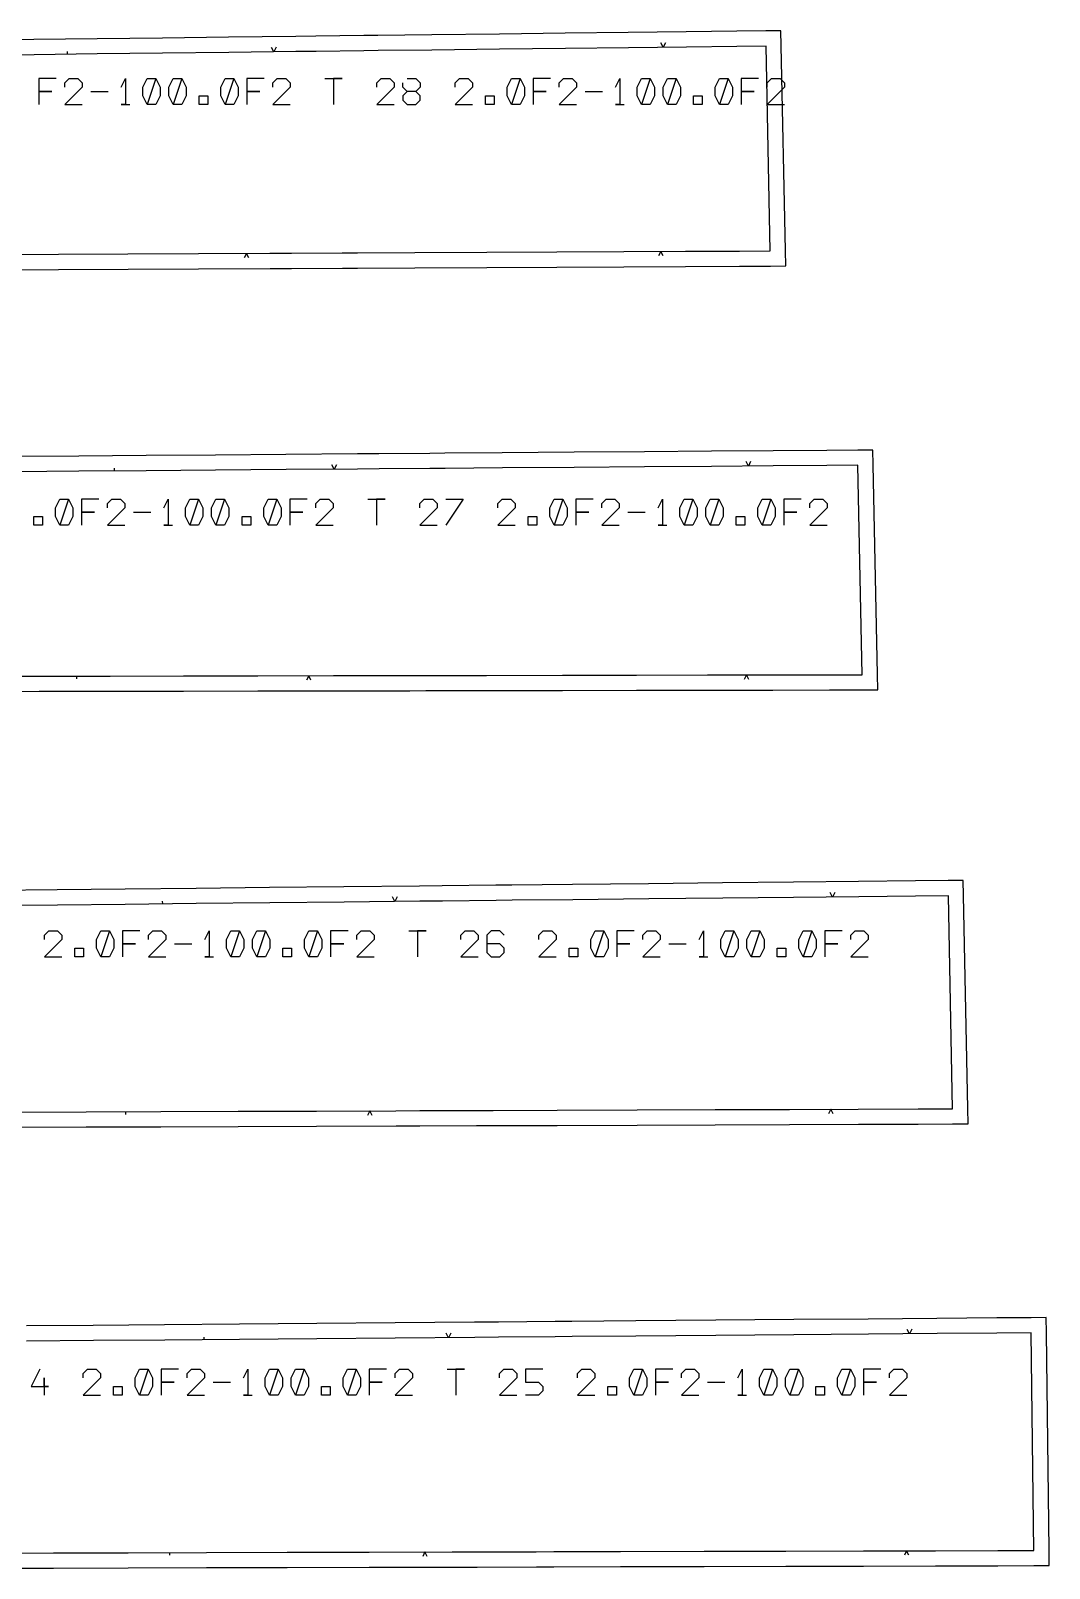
# Model space of a CAD drawing. Header units: metres. Extents: x -12 to 17699, y -154 to 17579.
# Drawn here: x 16565 to 17236, y 9959 to 10972 of the extents above; entities that cross this region are included whole.
import ezdxf

# ---------------------------------------------------------------- set-up
doc = ezdxf.new("R2010")
doc.units = ezdxf.units.M

msp = doc.modelspace()

# ---------------------------------------------------------------- linework, layer by layer
at = {"layer": 'Marge'}
for points in [[(16538.935, 10814.633), (16583.265, 10814.846), (16629.045, 10815.063), (16675.502, 10815.283), (16722.62, 10815.511), (16736.783, 10815.579), (16770.313, 10815.742), (16780.297, 10815.79), (16818.086, 10815.975), (16865.491, 10816.205), (16911.734, 10816.429), (16955.897, 10816.646), (16996.597, 10816.846), (17032.048, 10817.021), (17052.471, 10817.122), (17062.631, 10817.172), (17062.42, 10827.329), (17059.617, 10962.25), (17059.411, 10972.159), (17049.501, 10972.042), (17030.312, 10971.815), (16997.004, 10971.427), (16958.761, 10970.986), (16917.263, 10970.503), (16873.815, 10969.984), (16829.275, 10969.455), (16793.769, 10969.039), (16784.39, 10968.929), (16752.885, 10968.564), (16739.577, 10968.41), (16695.302, 10967.893), (16651.65, 10967.364), (16608.639, 10966.839), (16566.992, 10966.349), (16527.216, 10965.903)], [(16525.662, 10536.769), (16570.399, 10536.866), (16617.238, 10536.951), (16665.609, 10537.023), (16714.698, 10537.1), (16764.487, 10537.193), (16779.453, 10537.222), (16814.883, 10537.291), (16825.431, 10537.31), (16865.361, 10537.386), (16915.451, 10537.474), (16964.313, 10537.559), (17010.979, 10537.648), (17053.985, 10537.735), (17091.443, 10537.808), (17113.023, 10537.848), (17123.21, 10537.866), (17123.002, 10548.051), (17120.188, 10686.017), (17119.987, 10695.887), (17110.114, 10695.813), (17089.691, 10695.658), (17054.242, 10695.39), (17013.543, 10695.084), (16969.381, 10694.75), (16923.14, 10694.396), (16875.737, 10694.033), (16837.95, 10693.746), (16827.966, 10693.67), (16794.437, 10693.415), (16780.275, 10693.307), (16733.159, 10692.948), (16686.703, 10692.588), (16640.925, 10692.231), (16596.597, 10691.892), (16554.259, 10691.575)], [(16554.269, 10249.648), (16601.368, 10249.815), (16650.677, 10249.982), (16701.599, 10250.147), (16753.276, 10250.315), (16805.688, 10250.495), (16821.442, 10250.549), (16858.739, 10250.678), (16869.845, 10250.716), (16911.879, 10250.861), (16964.61, 10251.041), (17016.048, 10251.215), (17065.173, 10251.387), (17110.446, 10251.547), (17149.878, 10251.686), (17172.596, 10251.765), (17182.76, 10251.801), (17182.559, 10261.963), (17179.79, 10402.311), (17179.595, 10412.215), (17169.689, 10412.113), (17148.111, 10411.89), (17110.655, 10411.508), (17067.651, 10411.073), (17020.987, 10410.597), (16972.13, 10410.086), (16922.044, 10409.564), (16882.117, 10409.155), (16871.57, 10409.046), (16836.143, 10408.685), (16821.178, 10408.533), (16771.392, 10408.022), (16722.306, 10407.501), (16673.939, 10406.984), (16627.105, 10406.5), (16582.373, 10406.058), (16540.577, 10405.678)], [(16533.997, 9959.019), (16580.002, 9959.153), (16629.223, 9959.284), (16680.756, 9959.41), (16733.973, 9959.529), (16787.98, 9959.652), (16842.755, 9959.789), (16859.22, 9959.83), (16898.199, 9959.929), (16909.805, 9959.957), (16953.735, 9960.068), (17008.843, 9960.202), (17062.6, 9960.333), (17113.94, 9960.464), (17161.254, 9960.587), (17202.465, 9960.693), (17226.207, 9960.753), (17236.302, 9960.779), (17236.181, 9970.874), (17234.457, 10114.237), (17234.337, 10124.199), (17224.375, 10124.117), (17201.658, 10123.93), (17162.227, 10123.608), (17116.956, 10123.241), (17067.832, 10122.838), (17016.397, 10122.409), (16963.669, 10121.97), (16921.638, 10121.625), (16910.533, 10121.533), (16873.237, 10121.227), (16857.484, 10121.098), (16805.074, 10120.666), (16753.399, 10120.228), (16702.48, 10119.793), (16653.175, 10119.384), (16606.082, 10119.008), (16562.074, 10118.681)]]:
    msp.add_lwpolyline(points, dxfattribs=at)
at = {"layer": 'Patron'}
for points in [[(16538.886, 10824.633), (16583.216, 10824.846), (16628.997, 10825.063), (16675.455, 10825.283), (16722.571, 10825.511), (16736.734, 10825.579), (16770.264, 10825.742), (16780.249, 10825.79), (16818.037, 10825.975), (16865.443, 10826.205), (16911.685, 10826.429), (16955.848, 10826.645), (16996.548, 10826.846), (17031.998, 10827.021), (17052.422, 10827.122), (17049.619, 10962.042), (17030.429, 10961.816), (16997.119, 10961.428), (16958.878, 10960.987), (16917.383, 10960.504), (16873.934, 10959.985), (16829.392, 10959.456), (16793.887, 10959.04), (16784.505, 10958.93), (16753.001, 10958.565), (16739.693, 10958.411), (16695.423, 10957.893), (16651.772, 10957.365), (16608.757, 10956.84), (16567.104, 10956.35), (16527.319, 10955.903)], [(16525.636, 10546.769), (16570.378, 10546.866), (16617.22, 10546.951), (16665.594, 10547.023), (16714.683, 10547.1), (16764.468, 10547.193), (16779.434, 10547.222), (16814.863, 10547.291), (16825.413, 10547.31), (16865.342, 10547.386), (16915.433, 10547.474), (16964.295, 10547.559), (17010.96, 10547.648), (17053.965, 10547.735), (17091.424, 10547.808), (17113.004, 10547.848), (17110.19, 10685.813), (17089.767, 10685.658), (17054.317, 10685.391), (17013.619, 10685.085), (16969.457, 10684.75), (16923.217, 10684.396), (16875.813, 10684.034), (16838.026, 10683.747), (16828.042, 10683.67), (16794.513, 10683.415), (16780.351, 10683.308), (16733.236, 10682.948), (16686.78, 10682.588), (16641.001, 10682.232), (16596.672, 10681.892), (16554.331, 10681.575)], [(16554.232, 10259.648), (16601.332, 10259.815), (16650.643, 10259.982), (16701.567, 10260.146), (16753.244, 10260.315), (16805.654, 10260.495), (16821.408, 10260.549), (16858.705, 10260.678), (16869.811, 10260.716), (16911.844, 10260.861), (16964.576, 10261.041), (17016.014, 10261.215), (17065.138, 10261.387), (17110.41, 10261.547), (17149.843, 10261.686), (17172.561, 10261.765), (17169.792, 10402.113), (17148.213, 10401.89), (17110.756, 10401.508), (17067.754, 10401.074), (17021.092, 10400.597), (16972.234, 10400.087), (16922.146, 10399.565), (16882.221, 10399.155), (16871.672, 10399.046), (16836.244, 10398.686), (16821.28, 10398.534), (16771.498, 10398.023), (16722.413, 10397.502), (16674.042, 10396.985), (16627.203, 10396.5), (16582.465, 10396.059), (16540.65, 10395.678)], [(16533.965, 9969.019), (16579.972, 9969.153), (16629.197, 9969.284), (16680.731, 9969.41), (16733.951, 9969.529), (16787.957, 9969.652), (16842.731, 9969.788), (16859.195, 9969.83), (16898.174, 9969.928), (16909.781, 9969.957), (16953.709, 9970.068), (17008.819, 9970.202), (17062.575, 9970.333), (17113.915, 9970.463), (17161.228, 9970.587), (17202.439, 9970.693), (17226.182, 9970.753), (17224.457, 10114.117), (17201.74, 10113.93), (17162.308, 10113.608), (17117.038, 10113.241), (17067.915, 10112.839), (17016.48, 10112.409), (16963.752, 10111.971), (16921.721, 10111.625), (16910.615, 10111.533), (16873.319, 10111.227), (16857.566, 10111.098), (16805.159, 10110.666), (16753.485, 10110.228), (16702.563, 10109.793), (16653.254, 10109.384), (16606.156, 10109.008), (16562.135, 10108.681)]]:
    msp.add_lwpolyline(points, dxfattribs=at)
at = {"layer": 'Repers points'}
for p, q in [((16589.039, 10956.608), (16589.018, 10958.408)), ((16620.019, 10682.071), (16620.006, 10683.871)), ((16595.059, 10546.91), (16595.062, 10545.111)), ((16651.875, 10396.755), (16651.856, 10398.555)), ((16627.332, 10259.903), (16627.338, 10258.103)), ((16679.245, 10109.6), (16679.23, 10111.4)), ((16656.369, 9969.35), (16656.373, 9967.55))]:
    msp.add_line(p, q, dxfattribs=at)
at = {"layer": 'Repers suspente'}
for p, q in [((16981.762, 10961.251), (16980.228, 10964.233)), ((16983.228, 10964.268), (16981.762, 10961.251)), ((16725.142, 10958.241), (16723.607, 10961.223)), ((16726.606, 10961.258), (16725.142, 10958.241)), ((16707.093, 10825.436), (16705.607, 10822.429)), ((16708.607, 10822.443), (16707.093, 10825.436)), ((16980.208, 10826.766), (16978.723, 10823.758)), ((16981.723, 10823.773), (16980.208, 10826.766)), ((16764.868, 10683.19), (16763.345, 10686.178)), ((16766.345, 10686.201), (16764.868, 10683.19)), ((17037.979, 10685.268), (17036.456, 10688.256)), ((17039.456, 10688.279), (17037.979, 10685.268)), ((16748.116, 10547.163), (16746.622, 10544.16)), ((16749.622, 10544.165), (16748.116, 10547.163)), ((17036.704, 10547.7), (17035.21, 10544.697)), ((17038.21, 10544.703), (17036.704, 10547.7)), ((16804.924, 10398.366), (16803.393, 10401.35)), ((16806.393, 10401.381), (16804.924, 10398.366)), ((17093.497, 10401.334), (17091.967, 10404.318)), ((17094.967, 10404.349), (17093.497, 10401.334)), ((16788.461, 10260.436), (16786.971, 10257.431)), ((16789.971, 10257.441), (16788.461, 10260.436)), ((17092.27, 10261.483), (17090.78, 10258.478)), ((17093.78, 10258.488), (17092.27, 10261.483)), ((16840.369, 10110.957), (16838.844, 10113.944)), ((16841.844, 10113.969), (16840.369, 10110.957)), ((17144.169, 10113.461), (17142.645, 10116.449)), ((17145.645, 10116.473), (17144.169, 10113.461)), ((16824.763, 9969.744), (16823.27, 9966.74)), ((16826.27, 9966.748), (16824.763, 9969.744)), ((17142.27, 9970.538), (17140.778, 9967.534)), ((17143.778, 9967.542), (17142.27, 9970.538))]:
    msp.add_line(p, q, dxfattribs=at)
at = {"layer": 'Text'}
for p, q in [((16581.709, 10940.601), (16570.28, 10940.601)), ((16570.28, 10940.601), (16570.28, 10932.029)), ((16570.28, 10932.029), (16578.851, 10932.029)), ((16578.851, 10932.029), (16570.28, 10932.029)), ((16570.28, 10932.029), (16570.28, 10923.458)), ((16587.423, 10937.744), (16590.28, 10940.601)), ((16587.423, 10934.886), (16587.423, 10937.744)), ((16598.851, 10934.886), (16587.423, 10923.458)), ((16590.28, 10940.601), (16595.994, 10940.601)), ((16595.994, 10940.601), (16598.851, 10937.744)), ((16598.851, 10937.744), (16598.851, 10934.886)), ((16604.566, 10932.029), (16615.994, 10932.029)), ((16624.566, 10934.886), (16627.423, 10940.601)), ((16627.423, 10940.601), (16627.423, 10923.458)), ((16638.851, 10934.886), (16641.709, 10940.601)), ((16638.851, 10929.172), (16638.851, 10934.886)), ((16641.709, 10940.601), (16647.423, 10940.601)), ((16647.423, 10940.601), (16641.709, 10923.458)), ((16647.423, 10940.601), (16650.28, 10934.886)), ((16650.28, 10934.886), (16650.28, 10929.172)), ((16655.994, 10934.886), (16658.851, 10940.601)), ((16655.994, 10929.172), (16655.994, 10934.886)), ((16658.851, 10940.601), (16664.566, 10940.601)), ((16664.566, 10940.601), (16658.851, 10923.458)), ((16664.566, 10940.601), (16667.423, 10934.886)), ((16667.423, 10934.886), (16667.423, 10929.172)), ((16690.28, 10934.886), (16693.137, 10940.601)), ((16690.28, 10929.172), (16690.28, 10934.886)), ((16693.137, 10940.601), (16698.851, 10940.601)), ((16698.851, 10940.601), (16693.137, 10923.458)), ((16698.851, 10940.601), (16701.709, 10934.886)), ((16701.709, 10934.886), (16701.709, 10929.172)), ((16718.851, 10940.601), (16707.423, 10940.601)), ((16707.423, 10940.601), (16707.423, 10932.029)), ((16707.423, 10932.029), (16715.994, 10932.029)), ((16715.994, 10932.029), (16707.423, 10932.029)), ((16707.423, 10932.029), (16707.423, 10923.458)), ((16724.566, 10937.744), (16727.423, 10940.601)), ((16724.566, 10934.886), (16724.566, 10937.744)), ((16735.994, 10934.886), (16724.566, 10923.458)), ((16727.423, 10940.601), (16733.137, 10940.601)), ((16733.137, 10940.601), (16735.994, 10937.744)), ((16735.994, 10937.744), (16735.994, 10934.886)), ((16758.851, 10940.601), (16770.28, 10940.601)), ((16770.28, 10940.601), (16764.566, 10940.601)), ((16764.566, 10940.601), (16764.566, 10923.458)), ((16793.137, 10937.744), (16795.994, 10940.601)), ((16793.137, 10934.886), (16793.137, 10937.744)), ((16804.566, 10934.886), (16793.137, 10923.458)), ((16795.994, 10940.601), (16801.709, 10940.601)), ((16801.709, 10940.601), (16804.566, 10937.744)), ((16804.566, 10937.744), (16804.566, 10934.886)), ((16810.28, 10934.886), (16810.28, 10937.744)), ((16813.137, 10932.029), (16810.28, 10934.886)), ((16813.137, 10932.029), (16810.28, 10929.172)), ((16813.137, 10940.601), (16818.851, 10940.601)), ((16818.851, 10932.029), (16813.137, 10932.029)), ((16818.851, 10932.029), (16813.137, 10932.029)), ((16818.851, 10940.601), (16821.709, 10937.744)), ((16821.709, 10934.886), (16818.851, 10932.029)), ((16821.709, 10929.172), (16818.851, 10932.029)), ((16821.709, 10937.744), (16821.709, 10934.886)), ((16844.566, 10937.744), (16847.423, 10940.601)), ((16844.566, 10934.886), (16844.566, 10937.744)), ((16855.994, 10934.886), (16844.566, 10923.458)), ((16847.423, 10940.601), (16853.137, 10940.601)), ((16853.137, 10940.601), (16855.994, 10937.744)), ((16855.994, 10937.744), (16855.994, 10934.886)), ((16878.851, 10934.886), (16881.709, 10940.601)), ((16878.851, 10929.172), (16878.851, 10934.886)), ((16881.709, 10940.601), (16887.423, 10940.601)), ((16887.423, 10940.601), (16881.709, 10923.458)), ((16887.423, 10940.601), (16890.28, 10934.886)), ((16890.28, 10934.886), (16890.28, 10929.172)), ((16907.423, 10940.601), (16895.994, 10940.601)), ((16895.994, 10940.601), (16895.994, 10932.029)), ((16895.994, 10932.029), (16904.566, 10932.029)), ((16904.566, 10932.029), (16895.994, 10932.029)), ((16895.994, 10932.029), (16895.994, 10923.458)), ((16913.137, 10937.744), (16915.994, 10940.601)), ((16913.137, 10934.886), (16913.137, 10937.744)), ((16924.566, 10934.886), (16913.137, 10923.458)), ((16915.994, 10940.601), (16921.709, 10940.601)), ((16921.709, 10940.601), (16924.566, 10937.744)), ((16924.566, 10937.744), (16924.566, 10934.886)), ((16930.28, 10932.029), (16941.709, 10932.029)), ((16950.28, 10934.886), (16953.137, 10940.601)), ((16953.137, 10940.601), (16953.137, 10923.458)), ((16964.566, 10934.886), (16967.423, 10940.601)), ((16964.566, 10929.172), (16964.566, 10934.886)), ((16967.423, 10940.601), (16973.137, 10940.601)), ((16973.137, 10940.601), (16967.423, 10923.458)), ((16973.137, 10940.601), (16975.994, 10934.886)), ((16975.994, 10934.886), (16975.994, 10929.172)), ((16981.709, 10934.886), (16984.566, 10940.601)), ((16981.709, 10929.172), (16981.709, 10934.886)), ((16984.566, 10940.601), (16990.28, 10940.601)), ((16990.28, 10940.601), (16984.566, 10923.458)), ((16990.28, 10940.601), (16993.137, 10934.886)), ((16993.137, 10934.886), (16993.137, 10929.172)), ((17015.994, 10934.886), (17018.851, 10940.601)), ((17015.994, 10929.172), (17015.994, 10934.886)), ((17018.851, 10940.601), (17024.566, 10940.601)), ((17024.566, 10940.601), (17018.851, 10923.458)), ((17024.566, 10940.601), (17027.423, 10934.886)), ((17027.423, 10934.886), (17027.423, 10929.172)), ((17044.566, 10940.601), (17033.137, 10940.601)), ((17033.137, 10940.601), (17033.137, 10932.029)), ((17033.137, 10932.029), (17041.709, 10932.029)), ((17041.709, 10932.029), (17033.137, 10932.029)), ((17033.137, 10932.029), (17033.137, 10923.458)), ((17050.28, 10937.744), (17053.137, 10940.601)), ((17050.28, 10934.886), (17050.28, 10937.744)), ((17061.709, 10934.886), (17050.28, 10923.458)), ((17053.137, 10940.601), (17058.851, 10940.601)), ((17058.851, 10940.601), (17061.709, 10937.744)), ((17061.709, 10937.744), (17061.709, 10934.886)), ((16587.423, 10923.458), (16598.851, 10923.458)), ((16627.423, 10923.458), (16624.566, 10923.458)), ((16624.566, 10923.458), (16630.28, 10923.458)), ((16641.709, 10923.458), (16638.851, 10929.172)), ((16647.423, 10923.458), (16641.709, 10923.458)), ((16650.28, 10929.172), (16647.423, 10923.458)), ((16658.851, 10923.458), (16655.994, 10929.172)), ((16664.566, 10923.458), (16658.851, 10923.458)), ((16667.423, 10929.172), (16664.566, 10923.458)), ((16675.994, 10929.172), (16681.709, 10929.172)), ((16675.994, 10923.458), (16675.994, 10929.172)), ((16681.709, 10923.458), (16675.994, 10923.458)), ((16681.709, 10929.172), (16681.709, 10923.458)), ((16693.137, 10923.458), (16690.28, 10929.172)), ((16698.851, 10923.458), (16693.137, 10923.458)), ((16701.709, 10929.172), (16698.851, 10923.458)), ((16724.566, 10923.458), (16735.994, 10923.458)), ((16793.137, 10923.458), (16804.566, 10923.458)), ((16810.28, 10929.172), (16810.28, 10926.315)), ((16810.28, 10926.315), (16813.137, 10923.458)), ((16813.137, 10923.458), (16818.851, 10923.458)), ((16818.851, 10923.458), (16821.709, 10926.315)), ((16821.709, 10926.315), (16821.709, 10929.172)), ((16844.566, 10923.458), (16855.994, 10923.458)), ((16864.566, 10929.172), (16870.28, 10929.172)), ((16864.566, 10923.458), (16864.566, 10929.172)), ((16870.28, 10923.458), (16864.566, 10923.458)), ((16870.28, 10929.172), (16870.28, 10923.458)), ((16881.709, 10923.458), (16878.851, 10929.172)), ((16887.423, 10923.458), (16881.709, 10923.458)), ((16890.28, 10929.172), (16887.423, 10923.458)), ((16913.137, 10923.458), (16924.566, 10923.458)), ((16953.137, 10923.458), (16950.28, 10923.458)), ((16950.28, 10923.458), (16955.994, 10923.458)), ((16967.423, 10923.458), (16964.566, 10929.172)), ((16973.137, 10923.458), (16967.423, 10923.458)), ((16975.994, 10929.172), (16973.137, 10923.458)), ((16984.566, 10923.458), (16981.709, 10929.172)), ((16990.28, 10923.458), (16984.566, 10923.458)), ((16993.137, 10929.172), (16990.28, 10923.458)), ((17001.709, 10929.172), (17007.423, 10929.172)), ((17001.709, 10923.458), (17001.709, 10929.172)), ((17007.423, 10923.458), (17001.709, 10923.458)), ((17007.423, 10929.172), (17007.423, 10923.458)), ((17018.851, 10923.458), (17015.994, 10929.172)), ((17024.566, 10923.458), (17018.851, 10923.458)), ((17027.423, 10929.172), (17024.566, 10923.458)), ((17050.28, 10923.458), (17061.709, 10923.458)), ((16581.3, 10657.877), (16584.157, 10663.591)), ((16584.157, 10663.591), (16589.872, 10663.591)), ((16589.872, 10663.591), (16584.157, 10646.448)), ((16589.872, 10663.591), (16592.729, 10657.877)), ((16609.872, 10663.591), (16598.443, 10663.591)), ((16598.443, 10663.591), (16598.443, 10655.019)), ((16615.586, 10660.734), (16618.443, 10663.591)), ((16615.586, 10657.877), (16615.586, 10660.734)), ((16618.443, 10663.591), (16624.157, 10663.591)), ((16624.157, 10663.591), (16627.014, 10660.734)), ((16627.014, 10660.734), (16627.014, 10657.877)), ((16652.729, 10657.877), (16655.586, 10663.591)), ((16655.586, 10663.591), (16655.586, 10646.448)), ((16667.014, 10657.877), (16669.872, 10663.591)), ((16669.872, 10663.591), (16675.586, 10663.591)), ((16675.586, 10663.591), (16669.872, 10646.448)), ((16675.586, 10663.591), (16678.443, 10657.877)), ((16684.157, 10657.877), (16687.014, 10663.591)), ((16687.014, 10663.591), (16692.729, 10663.591)), ((16692.729, 10663.591), (16687.014, 10646.448)), ((16692.729, 10663.591), (16695.586, 10657.877)), ((16718.443, 10657.877), (16721.3, 10663.591)), ((16721.3, 10663.591), (16727.014, 10663.591)), ((16727.014, 10663.591), (16721.3, 10646.448)), ((16727.014, 10663.591), (16729.872, 10657.877)), ((16747.014, 10663.591), (16735.586, 10663.591)), ((16735.586, 10663.591), (16735.586, 10655.019)), ((16752.729, 10660.734), (16755.586, 10663.591)), ((16752.729, 10657.877), (16752.729, 10660.734)), ((16755.586, 10663.591), (16761.3, 10663.591)), ((16761.3, 10663.591), (16764.157, 10660.734)), ((16764.157, 10660.734), (16764.157, 10657.877)), ((16787.014, 10663.591), (16798.443, 10663.591)), ((16798.443, 10663.591), (16792.729, 10663.591)), ((16792.729, 10663.591), (16792.729, 10646.448)), ((16821.3, 10660.734), (16824.157, 10663.591)), ((16821.3, 10657.877), (16821.3, 10660.734)), ((16824.157, 10663.591), (16829.872, 10663.591)), ((16829.872, 10663.591), (16832.729, 10660.734)), ((16832.729, 10660.734), (16832.729, 10657.877)), ((16838.443, 10663.591), (16849.872, 10663.591)), ((16849.872, 10663.591), (16838.443, 10646.448)), ((16872.729, 10660.734), (16875.586, 10663.591)), ((16872.729, 10657.877), (16872.729, 10660.734)), ((16875.586, 10663.591), (16881.3, 10663.591)), ((16881.3, 10663.591), (16884.157, 10660.734)), ((16884.157, 10660.734), (16884.157, 10657.877)), ((16907.014, 10657.877), (16909.872, 10663.591)), ((16909.872, 10663.591), (16915.586, 10663.591)), ((16915.586, 10663.591), (16909.872, 10646.448)), ((16915.586, 10663.591), (16918.443, 10657.877)), ((16935.586, 10663.591), (16924.157, 10663.591)), ((16924.157, 10663.591), (16924.157, 10655.019)), ((16941.3, 10660.734), (16944.157, 10663.591)), ((16941.3, 10657.877), (16941.3, 10660.734)), ((16944.157, 10663.591), (16949.872, 10663.591)), ((16949.872, 10663.591), (16952.729, 10660.734)), ((16952.729, 10660.734), (16952.729, 10657.877)), ((16978.443, 10657.877), (16981.3, 10663.591)), ((16981.3, 10663.591), (16981.3, 10646.448)), ((16992.729, 10657.877), (16995.586, 10663.591)), ((16995.586, 10663.591), (17001.3, 10663.591)), ((17001.3, 10663.591), (16995.586, 10646.448)), ((17001.3, 10663.591), (17004.157, 10657.877)), ((17009.872, 10657.877), (17012.729, 10663.591)), ((17012.729, 10663.591), (17018.443, 10663.591)), ((17018.443, 10663.591), (17012.729, 10646.448)), ((17018.443, 10663.591), (17021.3, 10657.877)), ((17044.157, 10657.877), (17047.014, 10663.591)), ((17047.014, 10663.591), (17052.729, 10663.591)), ((17052.729, 10663.591), (17047.014, 10646.448)), ((17052.729, 10663.591), (17055.586, 10657.877)), ((17072.729, 10663.591), (17061.3, 10663.591)), ((17061.3, 10663.591), (17061.3, 10655.019)), ((17078.443, 10660.734), (17081.3, 10663.591)), ((17078.443, 10657.877), (17078.443, 10660.734)), ((17081.3, 10663.591), (17087.014, 10663.591)), ((17087.014, 10663.591), (17089.872, 10660.734)), ((17089.872, 10660.734), (17089.872, 10657.877)), ((16567.014, 10652.162), (16572.729, 10652.162)), ((16567.014, 10646.448), (16567.014, 10652.162)), ((16572.729, 10652.162), (16572.729, 10646.448)), ((16581.3, 10652.162), (16581.3, 10657.877)), ((16584.157, 10646.448), (16581.3, 10652.162)), ((16592.729, 10652.162), (16589.872, 10646.448)), ((16592.729, 10657.877), (16592.729, 10652.162)), ((16598.443, 10655.019), (16607.014, 10655.019)), ((16607.014, 10655.019), (16598.443, 10655.019)), ((16598.443, 10655.019), (16598.443, 10646.448)), ((16627.014, 10657.877), (16615.586, 10646.448)), ((16632.729, 10655.019), (16644.157, 10655.019)), ((16667.014, 10652.162), (16667.014, 10657.877)), ((16669.872, 10646.448), (16667.014, 10652.162)), ((16678.443, 10652.162), (16675.586, 10646.448)), ((16678.443, 10657.877), (16678.443, 10652.162)), ((16684.157, 10652.162), (16684.157, 10657.877)), ((16687.014, 10646.448), (16684.157, 10652.162)), ((16695.586, 10652.162), (16692.729, 10646.448)), ((16695.586, 10657.877), (16695.586, 10652.162)), ((16704.157, 10652.162), (16709.872, 10652.162)), ((16704.157, 10646.448), (16704.157, 10652.162)), ((16709.872, 10652.162), (16709.872, 10646.448)), ((16718.443, 10652.162), (16718.443, 10657.877)), ((16721.3, 10646.448), (16718.443, 10652.162)), ((16729.872, 10652.162), (16727.014, 10646.448)), ((16729.872, 10657.877), (16729.872, 10652.162)), ((16735.586, 10655.019), (16744.157, 10655.019)), ((16744.157, 10655.019), (16735.586, 10655.019)), ((16735.586, 10655.019), (16735.586, 10646.448)), ((16764.157, 10657.877), (16752.729, 10646.448)), ((16832.729, 10657.877), (16821.3, 10646.448)), ((16884.157, 10657.877), (16872.729, 10646.448)), ((16892.729, 10652.162), (16898.443, 10652.162)), ((16892.729, 10646.448), (16892.729, 10652.162)), ((16898.443, 10652.162), (16898.443, 10646.448)), ((16907.014, 10652.162), (16907.014, 10657.877)), ((16909.872, 10646.448), (16907.014, 10652.162)), ((16918.443, 10652.162), (16915.586, 10646.448)), ((16918.443, 10657.877), (16918.443, 10652.162)), ((16924.157, 10655.019), (16932.729, 10655.019)), ((16932.729, 10655.019), (16924.157, 10655.019)), ((16924.157, 10655.019), (16924.157, 10646.448)), ((16952.729, 10657.877), (16941.3, 10646.448)), ((16958.443, 10655.019), (16969.872, 10655.019)), ((16992.729, 10652.162), (16992.729, 10657.877)), ((16995.586, 10646.448), (16992.729, 10652.162)), ((17004.157, 10652.162), (17001.3, 10646.448)), ((17004.157, 10657.877), (17004.157, 10652.162)), ((17009.872, 10652.162), (17009.872, 10657.877)), ((17012.729, 10646.448), (17009.872, 10652.162)), ((17021.3, 10652.162), (17018.443, 10646.448)), ((17021.3, 10657.877), (17021.3, 10652.162)), ((17029.872, 10652.162), (17035.586, 10652.162)), ((17029.872, 10646.448), (17029.872, 10652.162)), ((17035.586, 10652.162), (17035.586, 10646.448)), ((17044.157, 10652.162), (17044.157, 10657.877)), ((17047.014, 10646.448), (17044.157, 10652.162)), ((17055.586, 10652.162), (17052.729, 10646.448)), ((17055.586, 10657.877), (17055.586, 10652.162)), ((17061.3, 10655.019), (17069.872, 10655.019)), ((17069.872, 10655.019), (17061.3, 10655.019)), ((17061.3, 10655.019), (17061.3, 10646.448)), ((17089.872, 10657.877), (17078.443, 10646.448)), ((16572.729, 10646.448), (16567.014, 10646.448)), ((16589.872, 10646.448), (16584.157, 10646.448)), ((16615.586, 10646.448), (16627.014, 10646.448)), ((16655.586, 10646.448), (16652.729, 10646.448)), ((16652.729, 10646.448), (16658.443, 10646.448)), ((16675.586, 10646.448), (16669.872, 10646.448)), ((16692.729, 10646.448), (16687.014, 10646.448)), ((16709.872, 10646.448), (16704.157, 10646.448)), ((16727.014, 10646.448), (16721.3, 10646.448)), ((16752.729, 10646.448), (16764.157, 10646.448)), ((16821.3, 10646.448), (16832.729, 10646.448)), ((16872.729, 10646.448), (16884.157, 10646.448)), ((16898.443, 10646.448), (16892.729, 10646.448)), ((16915.586, 10646.448), (16909.872, 10646.448)), ((16941.3, 10646.448), (16952.729, 10646.448)), ((16981.3, 10646.448), (16978.443, 10646.448)), ((16978.443, 10646.448), (16984.157, 10646.448)), ((17001.3, 10646.448), (16995.586, 10646.448)), ((17018.443, 10646.448), (17012.729, 10646.448)), ((17035.586, 10646.448), (17029.872, 10646.448)), ((17052.729, 10646.448), (17047.014, 10646.448)), ((17078.443, 10646.448), (17089.872, 10646.448)), ((16574.032, 10376.114), (16576.889, 10378.971)), ((16574.032, 10373.257), (16574.032, 10376.114)), ((16576.889, 10378.971), (16582.603, 10378.971)), ((16582.603, 10378.971), (16585.46, 10376.114)), ((16585.46, 10376.114), (16585.46, 10373.257)), ((16608.318, 10373.257), (16611.175, 10378.971)), ((16611.175, 10378.971), (16616.889, 10378.971)), ((16616.889, 10378.971), (16611.175, 10361.828)), ((16616.889, 10378.971), (16619.746, 10373.257)), ((16636.889, 10378.971), (16625.46, 10378.971)), ((16625.46, 10378.971), (16625.46, 10370.4)), ((16642.603, 10376.114), (16645.46, 10378.971)), ((16642.603, 10373.257), (16642.603, 10376.114)), ((16645.46, 10378.971), (16651.175, 10378.971)), ((16651.175, 10378.971), (16654.032, 10376.114)), ((16654.032, 10376.114), (16654.032, 10373.257)), ((16679.746, 10373.257), (16682.603, 10378.971)), ((16682.603, 10378.971), (16682.603, 10361.828)), ((16694.032, 10373.257), (16696.889, 10378.971)), ((16696.889, 10378.971), (16702.603, 10378.971)), ((16702.603, 10378.971), (16696.889, 10361.828)), ((16702.603, 10378.971), (16705.46, 10373.257)), ((16711.175, 10373.257), (16714.032, 10378.971)), ((16714.032, 10378.971), (16719.746, 10378.971)), ((16719.746, 10378.971), (16714.032, 10361.828)), ((16719.746, 10378.971), (16722.603, 10373.257)), ((16745.46, 10373.257), (16748.318, 10378.971)), ((16748.318, 10378.971), (16754.032, 10378.971)), ((16754.032, 10378.971), (16748.318, 10361.828)), ((16754.032, 10378.971), (16756.889, 10373.257)), ((16774.032, 10378.971), (16762.603, 10378.971)), ((16762.603, 10378.971), (16762.603, 10370.4)), ((16779.746, 10376.114), (16782.603, 10378.971)), ((16779.746, 10373.257), (16779.746, 10376.114)), ((16782.603, 10378.971), (16788.318, 10378.971)), ((16788.318, 10378.971), (16791.175, 10376.114)), ((16791.175, 10376.114), (16791.175, 10373.257)), ((16814.032, 10378.971), (16825.46, 10378.971)), ((16825.46, 10378.971), (16819.746, 10378.971)), ((16819.746, 10378.971), (16819.746, 10361.828)), ((16848.318, 10376.114), (16851.175, 10378.971)), ((16848.318, 10373.257), (16848.318, 10376.114)), ((16851.175, 10378.971), (16856.889, 10378.971)), ((16856.889, 10378.971), (16859.746, 10376.114)), ((16859.746, 10376.114), (16859.746, 10373.257)), ((16868.318, 10378.971), (16865.46, 10376.114)), ((16865.46, 10376.114), (16865.46, 10364.685)), ((16874.032, 10378.971), (16868.318, 10378.971)), ((16876.889, 10376.114), (16874.032, 10378.971)), ((16899.746, 10376.114), (16902.603, 10378.971)), ((16899.746, 10373.257), (16899.746, 10376.114)), ((16902.603, 10378.971), (16908.318, 10378.971)), ((16908.318, 10378.971), (16911.175, 10376.114)), ((16911.175, 10376.114), (16911.175, 10373.257)), ((16934.032, 10373.257), (16936.889, 10378.971)), ((16936.889, 10378.971), (16942.603, 10378.971)), ((16942.603, 10378.971), (16936.889, 10361.828)), ((16942.603, 10378.971), (16945.46, 10373.257)), ((16962.603, 10378.971), (16951.175, 10378.971)), ((16951.175, 10378.971), (16951.175, 10370.4)), ((16968.318, 10376.114), (16971.175, 10378.971)), ((16968.318, 10373.257), (16968.318, 10376.114)), ((16971.175, 10378.971), (16976.889, 10378.971)), ((16976.889, 10378.971), (16979.746, 10376.114)), ((16979.746, 10376.114), (16979.746, 10373.257)), ((17005.46, 10373.257), (17008.318, 10378.971)), ((17008.318, 10378.971), (17008.318, 10361.828)), ((17019.746, 10373.257), (17022.603, 10378.971)), ((17022.603, 10378.971), (17028.318, 10378.971)), ((17028.318, 10378.971), (17022.603, 10361.828)), ((17028.318, 10378.971), (17031.175, 10373.257)), ((17036.889, 10373.257), (17039.746, 10378.971)), ((17039.746, 10378.971), (17045.46, 10378.971)), ((17045.46, 10378.971), (17039.746, 10361.828)), ((17045.46, 10378.971), (17048.318, 10373.257)), ((17071.175, 10373.257), (17074.032, 10378.971)), ((17074.032, 10378.971), (17079.746, 10378.971)), ((17079.746, 10378.971), (17074.032, 10361.828)), ((17079.746, 10378.971), (17082.603, 10373.257)), ((17099.746, 10378.971), (17088.318, 10378.971)), ((17088.318, 10378.971), (17088.318, 10370.4)), ((17105.46, 10376.114), (17108.318, 10378.971)), ((17105.46, 10373.257), (17105.46, 10376.114)), ((17108.318, 10378.971), (17114.032, 10378.971)), ((17114.032, 10378.971), (17116.889, 10376.114)), ((17116.889, 10376.114), (17116.889, 10373.257)), ((16585.46, 10373.257), (16574.032, 10361.828)), ((16594.032, 10367.542), (16599.746, 10367.542)), ((16594.032, 10361.828), (16594.032, 10367.542)), ((16599.746, 10367.542), (16599.746, 10361.828)), ((16608.318, 10367.542), (16608.318, 10373.257)), ((16611.175, 10361.828), (16608.318, 10367.542)), ((16619.746, 10367.542), (16616.889, 10361.828)), ((16619.746, 10373.257), (16619.746, 10367.542)), ((16625.46, 10370.4), (16634.032, 10370.4)), ((16634.032, 10370.4), (16625.46, 10370.4)), ((16625.46, 10370.4), (16625.46, 10361.828)), ((16654.032, 10373.257), (16642.603, 10361.828)), ((16659.746, 10370.4), (16671.175, 10370.4)), ((16694.032, 10367.542), (16694.032, 10373.257)), ((16696.889, 10361.828), (16694.032, 10367.542)), ((16705.46, 10367.542), (16702.603, 10361.828)), ((16705.46, 10373.257), (16705.46, 10367.542)), ((16711.175, 10367.542), (16711.175, 10373.257)), ((16714.032, 10361.828), (16711.175, 10367.542)), ((16722.603, 10367.542), (16719.746, 10361.828)), ((16722.603, 10373.257), (16722.603, 10367.542)), ((16731.175, 10367.542), (16736.889, 10367.542)), ((16731.175, 10361.828), (16731.175, 10367.542)), ((16736.889, 10367.542), (16736.889, 10361.828)), ((16745.46, 10367.542), (16745.46, 10373.257)), ((16748.318, 10361.828), (16745.46, 10367.542)), ((16756.889, 10367.542), (16754.032, 10361.828)), ((16756.889, 10373.257), (16756.889, 10367.542)), ((16762.603, 10370.4), (16771.175, 10370.4)), ((16771.175, 10370.4), (16762.603, 10370.4)), ((16762.603, 10370.4), (16762.603, 10361.828)), ((16791.175, 10373.257), (16779.746, 10361.828)), ((16859.746, 10373.257), (16848.318, 10361.828)), ((16874.032, 10370.4), (16865.46, 10370.4)), ((16865.46, 10364.685), (16868.318, 10361.828)), ((16876.889, 10367.542), (16874.032, 10370.4)), ((16874.032, 10361.828), (16876.889, 10364.685)), ((16876.889, 10364.685), (16876.889, 10367.542)), ((16911.175, 10373.257), (16899.746, 10361.828)), ((16919.746, 10367.542), (16925.46, 10367.542)), ((16919.746, 10361.828), (16919.746, 10367.542)), ((16925.46, 10367.542), (16925.46, 10361.828)), ((16934.032, 10367.542), (16934.032, 10373.257)), ((16936.889, 10361.828), (16934.032, 10367.542)), ((16945.46, 10367.542), (16942.603, 10361.828)), ((16945.46, 10373.257), (16945.46, 10367.542)), ((16951.175, 10370.4), (16959.746, 10370.4)), ((16959.746, 10370.4), (16951.175, 10370.4)), ((16951.175, 10370.4), (16951.175, 10361.828)), ((16979.746, 10373.257), (16968.318, 10361.828)), ((16985.46, 10370.4), (16996.889, 10370.4)), ((17019.746, 10367.542), (17019.746, 10373.257)), ((17022.603, 10361.828), (17019.746, 10367.542)), ((17031.175, 10367.542), (17028.318, 10361.828)), ((17031.175, 10373.257), (17031.175, 10367.542)), ((17036.889, 10367.542), (17036.889, 10373.257)), ((17039.746, 10361.828), (17036.889, 10367.542)), ((17048.318, 10367.542), (17045.46, 10361.828)), ((17048.318, 10373.257), (17048.318, 10367.542)), ((17056.889, 10367.542), (17062.603, 10367.542)), ((17056.889, 10361.828), (17056.889, 10367.542)), ((17062.603, 10367.542), (17062.603, 10361.828)), ((17071.175, 10367.542), (17071.175, 10373.257)), ((17074.032, 10361.828), (17071.175, 10367.542)), ((17082.603, 10367.542), (17079.746, 10361.828)), ((17082.603, 10373.257), (17082.603, 10367.542)), ((17088.318, 10370.4), (17096.889, 10370.4)), ((17096.889, 10370.4), (17088.318, 10370.4)), ((17088.318, 10370.4), (17088.318, 10361.828)), ((17116.889, 10373.257), (17105.46, 10361.828)), ((16574.032, 10361.828), (16585.46, 10361.828)), ((16599.746, 10361.828), (16594.032, 10361.828)), ((16616.889, 10361.828), (16611.175, 10361.828)), ((16642.603, 10361.828), (16654.032, 10361.828)), ((16682.603, 10361.828), (16679.746, 10361.828)), ((16679.746, 10361.828), (16685.46, 10361.828)), ((16702.603, 10361.828), (16696.889, 10361.828)), ((16719.746, 10361.828), (16714.032, 10361.828)), ((16736.889, 10361.828), (16731.175, 10361.828)), ((16754.032, 10361.828), (16748.318, 10361.828)), ((16779.746, 10361.828), (16791.175, 10361.828)), ((16848.318, 10361.828), (16859.746, 10361.828)), ((16868.318, 10361.828), (16874.032, 10361.828)), ((16899.746, 10361.828), (16911.175, 10361.828)), ((16925.46, 10361.828), (16919.746, 10361.828)), ((16942.603, 10361.828), (16936.889, 10361.828)), ((16968.318, 10361.828), (16979.746, 10361.828)), ((17008.318, 10361.828), (17005.46, 10361.828)), ((17005.46, 10361.828), (17011.175, 10361.828)), ((17028.318, 10361.828), (17022.603, 10361.828)), ((17045.46, 10361.828), (17039.746, 10361.828)), ((17062.603, 10361.828), (17056.889, 10361.828)), ((17079.746, 10361.828), (17074.032, 10361.828)), ((17105.46, 10361.828), (17116.889, 10361.828)), ((16570.934, 10090.206), (16565.22, 10078.777)), ((16573.791, 10078.777), (16573.791, 10084.492)), ((16573.791, 10084.492), (16573.791, 10073.063)), ((16599.505, 10087.349), (16602.362, 10090.206)), ((16599.505, 10084.492), (16599.505, 10087.349)), ((16610.934, 10084.492), (16599.505, 10073.063)), ((16602.362, 10090.206), (16608.077, 10090.206)), ((16608.077, 10090.206), (16610.934, 10087.349)), ((16610.934, 10087.349), (16610.934, 10084.492)), ((16633.791, 10084.492), (16636.648, 10090.206)), ((16633.791, 10078.777), (16633.791, 10084.492)), ((16636.648, 10090.206), (16642.362, 10090.206)), ((16642.362, 10090.206), (16636.648, 10073.063)), ((16642.362, 10090.206), (16645.22, 10084.492)), ((16645.22, 10084.492), (16645.22, 10078.777)), ((16662.362, 10090.206), (16650.934, 10090.206)), ((16650.934, 10090.206), (16650.934, 10081.635)), ((16650.934, 10081.635), (16659.505, 10081.635)), ((16659.505, 10081.635), (16650.934, 10081.635)), ((16650.934, 10081.635), (16650.934, 10073.063)), ((16668.077, 10087.349), (16670.934, 10090.206)), ((16668.077, 10084.492), (16668.077, 10087.349)), ((16679.505, 10084.492), (16668.077, 10073.063)), ((16670.934, 10090.206), (16676.648, 10090.206)), ((16676.648, 10090.206), (16679.505, 10087.349)), ((16679.505, 10087.349), (16679.505, 10084.492)), ((16685.22, 10081.635), (16696.648, 10081.635)), ((16705.22, 10084.492), (16708.077, 10090.206)), ((16708.077, 10090.206), (16708.077, 10073.063)), ((16719.505, 10084.492), (16722.362, 10090.206)), ((16719.505, 10078.777), (16719.505, 10084.492)), ((16722.362, 10090.206), (16728.077, 10090.206)), ((16728.077, 10090.206), (16722.362, 10073.063)), ((16728.077, 10090.206), (16730.934, 10084.492)), ((16730.934, 10084.492), (16730.934, 10078.777)), ((16736.648, 10084.492), (16739.505, 10090.206)), ((16736.648, 10078.777), (16736.648, 10084.492)), ((16739.505, 10090.206), (16745.22, 10090.206)), ((16745.22, 10090.206), (16739.505, 10073.063)), ((16745.22, 10090.206), (16748.077, 10084.492)), ((16748.077, 10084.492), (16748.077, 10078.777)), ((16770.934, 10084.492), (16773.791, 10090.206)), ((16770.934, 10078.777), (16770.934, 10084.492)), ((16773.791, 10090.206), (16779.505, 10090.206)), ((16779.505, 10090.206), (16773.791, 10073.063)), ((16779.505, 10090.206), (16782.362, 10084.492)), ((16782.362, 10084.492), (16782.362, 10078.777)), ((16799.505, 10090.206), (16788.077, 10090.206)), ((16788.077, 10090.206), (16788.077, 10081.635)), ((16788.077, 10081.635), (16796.648, 10081.635)), ((16796.648, 10081.635), (16788.077, 10081.635)), ((16788.077, 10081.635), (16788.077, 10073.063)), ((16805.22, 10087.349), (16808.077, 10090.206)), ((16805.22, 10084.492), (16805.22, 10087.349)), ((16816.648, 10084.492), (16805.22, 10073.063)), ((16808.077, 10090.206), (16813.791, 10090.206)), ((16813.791, 10090.206), (16816.648, 10087.349)), ((16816.648, 10087.349), (16816.648, 10084.492)), ((16839.505, 10090.206), (16850.934, 10090.206)), ((16850.934, 10090.206), (16845.22, 10090.206)), ((16845.22, 10090.206), (16845.22, 10073.063)), ((16873.791, 10087.349), (16876.648, 10090.206)), ((16873.791, 10084.492), (16873.791, 10087.349)), ((16885.22, 10084.492), (16873.791, 10073.063)), ((16876.648, 10090.206), (16882.362, 10090.206)), ((16882.362, 10090.206), (16885.22, 10087.349)), ((16885.22, 10087.349), (16885.22, 10084.492)), ((16902.362, 10090.206), (16890.934, 10090.206)), ((16890.934, 10090.206), (16890.934, 10081.635)), ((16890.934, 10081.635), (16899.505, 10081.635)), ((16899.505, 10081.635), (16902.362, 10078.777)), ((16925.22, 10087.349), (16928.077, 10090.206)), ((16925.22, 10084.492), (16925.22, 10087.349)), ((16936.648, 10084.492), (16925.22, 10073.063)), ((16928.077, 10090.206), (16933.791, 10090.206)), ((16933.791, 10090.206), (16936.648, 10087.349)), ((16936.648, 10087.349), (16936.648, 10084.492)), ((16959.505, 10084.492), (16962.362, 10090.206)), ((16959.505, 10078.777), (16959.505, 10084.492)), ((16962.362, 10090.206), (16968.077, 10090.206)), ((16968.077, 10090.206), (16962.362, 10073.063)), ((16968.077, 10090.206), (16970.934, 10084.492)), ((16970.934, 10084.492), (16970.934, 10078.777)), ((16988.077, 10090.206), (16976.648, 10090.206)), ((16976.648, 10090.206), (16976.648, 10081.635)), ((16976.648, 10081.635), (16985.22, 10081.635)), ((16985.22, 10081.635), (16976.648, 10081.635)), ((16976.648, 10081.635), (16976.648, 10073.063)), ((16993.791, 10087.349), (16996.648, 10090.206)), ((16993.791, 10084.492), (16993.791, 10087.349)), ((17005.22, 10084.492), (16993.791, 10073.063)), ((16996.648, 10090.206), (17002.362, 10090.206)), ((17002.362, 10090.206), (17005.22, 10087.349)), ((17005.22, 10087.349), (17005.22, 10084.492)), ((17010.934, 10081.635), (17022.362, 10081.635)), ((17030.934, 10084.492), (17033.791, 10090.206)), ((17033.791, 10090.206), (17033.791, 10073.063)), ((17045.22, 10084.492), (17048.077, 10090.206)), ((17045.22, 10078.777), (17045.22, 10084.492)), ((17048.077, 10090.206), (17053.791, 10090.206)), ((17053.791, 10090.206), (17048.077, 10073.063)), ((17053.791, 10090.206), (17056.648, 10084.492)), ((17056.648, 10084.492), (17056.648, 10078.777)), ((17062.362, 10084.492), (17065.22, 10090.206)), ((17062.362, 10078.777), (17062.362, 10084.492)), ((17065.22, 10090.206), (17070.934, 10090.206)), ((17070.934, 10090.206), (17065.22, 10073.063)), ((17070.934, 10090.206), (17073.791, 10084.492)), ((17073.791, 10084.492), (17073.791, 10078.777)), ((17096.648, 10084.492), (17099.505, 10090.206)), ((17096.648, 10078.777), (17096.648, 10084.492)), ((17099.505, 10090.206), (17105.22, 10090.206)), ((17105.22, 10090.206), (17099.505, 10073.063)), ((17105.22, 10090.206), (17108.077, 10084.492)), ((17108.077, 10084.492), (17108.077, 10078.777)), ((17125.22, 10090.206), (17113.791, 10090.206)), ((17113.791, 10090.206), (17113.791, 10081.635)), ((17113.791, 10081.635), (17122.362, 10081.635)), ((17122.362, 10081.635), (17113.791, 10081.635)), ((17113.791, 10081.635), (17113.791, 10073.063)), ((17130.934, 10087.349), (17133.791, 10090.206)), ((17130.934, 10084.492), (17130.934, 10087.349)), ((17142.362, 10084.492), (17130.934, 10073.063)), ((17133.791, 10090.206), (17139.505, 10090.206)), ((17139.505, 10090.206), (17142.362, 10087.349)), ((17142.362, 10087.349), (17142.362, 10084.492)), ((16565.22, 10078.777), (16576.648, 10078.777)), ((16576.648, 10078.777), (16573.791, 10078.777)), ((16599.505, 10073.063), (16610.934, 10073.063)), ((16619.505, 10078.777), (16625.22, 10078.777)), ((16619.505, 10073.063), (16619.505, 10078.777)), ((16625.22, 10073.063), (16619.505, 10073.063)), ((16625.22, 10078.777), (16625.22, 10073.063)), ((16636.648, 10073.063), (16633.791, 10078.777)), ((16642.362, 10073.063), (16636.648, 10073.063)), ((16645.22, 10078.777), (16642.362, 10073.063)), ((16668.077, 10073.063), (16679.505, 10073.063)), ((16708.077, 10073.063), (16705.22, 10073.063)), ((16705.22, 10073.063), (16710.934, 10073.063)), ((16722.362, 10073.063), (16719.505, 10078.777)), ((16728.077, 10073.063), (16722.362, 10073.063)), ((16730.934, 10078.777), (16728.077, 10073.063)), ((16739.505, 10073.063), (16736.648, 10078.777)), ((16745.22, 10073.063), (16739.505, 10073.063)), ((16748.077, 10078.777), (16745.22, 10073.063)), ((16756.648, 10078.777), (16762.362, 10078.777)), ((16756.648, 10073.063), (16756.648, 10078.777)), ((16762.362, 10073.063), (16756.648, 10073.063)), ((16762.362, 10078.777), (16762.362, 10073.063)), ((16773.791, 10073.063), (16770.934, 10078.777)), ((16779.505, 10073.063), (16773.791, 10073.063)), ((16782.362, 10078.777), (16779.505, 10073.063)), ((16805.22, 10073.063), (16816.648, 10073.063)), ((16873.791, 10073.063), (16885.22, 10073.063)), ((16899.505, 10073.063), (16890.934, 10073.063)), ((16902.362, 10075.92), (16899.505, 10073.063)), ((16902.362, 10078.777), (16902.362, 10075.92)), ((16925.22, 10073.063), (16936.648, 10073.063)), ((16945.22, 10078.777), (16950.934, 10078.777)), ((16945.22, 10073.063), (16945.22, 10078.777)), ((16950.934, 10073.063), (16945.22, 10073.063)), ((16950.934, 10078.777), (16950.934, 10073.063)), ((16962.362, 10073.063), (16959.505, 10078.777)), ((16968.077, 10073.063), (16962.362, 10073.063)), ((16970.934, 10078.777), (16968.077, 10073.063)), ((16993.791, 10073.063), (17005.22, 10073.063)), ((17033.791, 10073.063), (17030.934, 10073.063)), ((17030.934, 10073.063), (17036.648, 10073.063)), ((17048.077, 10073.063), (17045.22, 10078.777)), ((17053.791, 10073.063), (17048.077, 10073.063)), ((17056.648, 10078.777), (17053.791, 10073.063)), ((17065.22, 10073.063), (17062.362, 10078.777)), ((17070.934, 10073.063), (17065.22, 10073.063)), ((17073.791, 10078.777), (17070.934, 10073.063)), ((17082.362, 10078.777), (17088.077, 10078.777)), ((17082.362, 10073.063), (17082.362, 10078.777)), ((17088.077, 10073.063), (17082.362, 10073.063)), ((17088.077, 10078.777), (17088.077, 10073.063)), ((17099.505, 10073.063), (17096.648, 10078.777)), ((17105.22, 10073.063), (17099.505, 10073.063)), ((17108.077, 10078.777), (17105.22, 10073.063)), ((17130.934, 10073.063), (17142.362, 10073.063))]:
    msp.add_line(p, q, dxfattribs=at)

doc.saveas('drawing.dxf')
